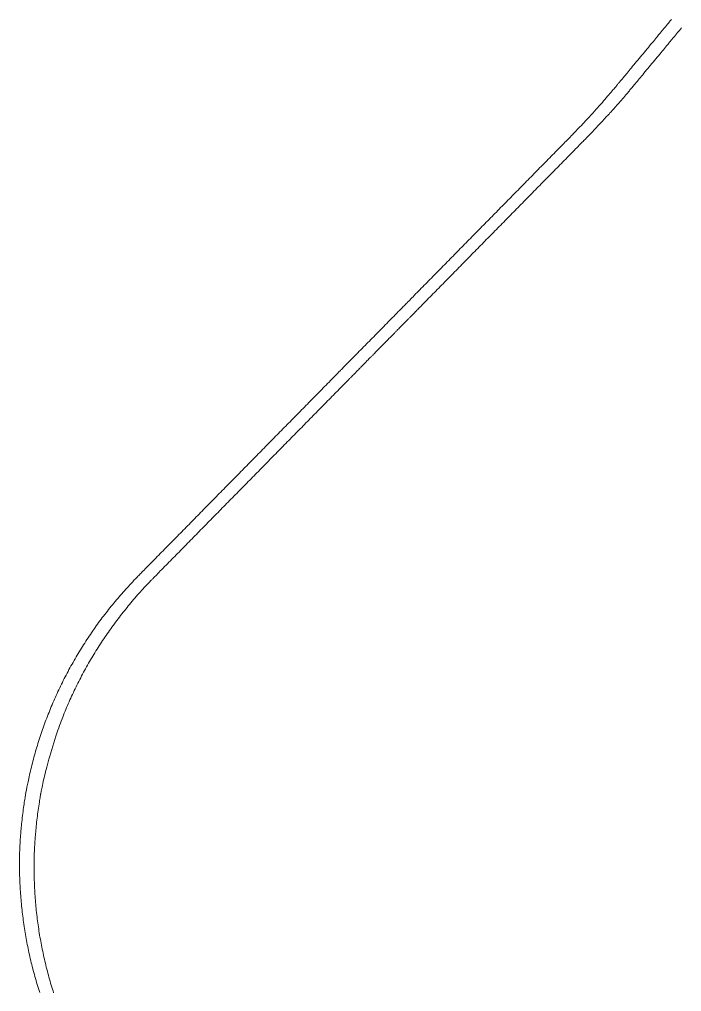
# Model space of a CAD drawing. Header units: millimetres. Extents: x 544 to 1348, y -1987 to 376.
# Drawn here: x 544 to 1348, y -806 to 376 of the extents above; entities that cross this region are included whole.
import ezdxf

# ---------------------------------------------------------------- set-up
doc = ezdxf.new("R2010")
doc.units = ezdxf.units.MM
doc.layers.add('Left', color=50, linetype='Continuous')
doc.layers.add('Right', color=112, linetype='Continuous')

msp = doc.modelspace()

# ---------------------------------------------------------------- linework, layer by layer
at = {"layer": 'Left', "lineweight": 20}
msp.add_polyline3d([(1348.5, 365.6, 180.8), (1347, 363.9, 180.8), (1345.8, 362.4, 180.8), (1344.8, 361.2, 180.8), (1344, 360.2, 180.8), (1343.3, 359.3, 180.8), (1342.6, 358.5, 180.8), (1342, 357.8, 180.8), (1341.4, 357.1, 180.8), (1340.8, 356.4, 180.8), (1340.2, 355.6, 180.8), (1339.5, 354.8, 180.8), (1338.9, 354, 180.8), (1338.2, 353.2, 180.8), (1337.5, 352.4, 180.8), (1336.9, 351.6, 180.8), (1336.2, 350.8, 180.8), (1335.6, 350.1, 180.8), (1335, 349.3, 180.8), (1334.3, 348.5, 180.8), (1333.6, 347.7, 180.8), (1332.9, 346.8, 180.8), (1332.1, 345.8, 180.8), (1331.2, 344.7, 180.8), (1330.1, 343.5, 180.8), (1329, 342.1, 180.8), (1327.7, 340.6, 180.8), (1326.4, 338.9, 180.8), (1325, 337.2, 180.8), (1323.5, 335.4, 180.8), (1321.9, 333.5, 180.7), (1320.4, 331.6, 180.7), (1318.8, 329.7, 180.7), (1317.2, 327.8, 180.7), (1315.6, 325.9, 180.6), (1314, 323.9, 180.6), (1312.4, 322, 180.6), (1310.8, 320.1, 180.6), (1309.2, 318.2, 180.5), (1307.6, 316.2, 180.5), (1306, 314.3, 180.5), (1304.4, 312.4, 180.4), (1302.8, 310.5, 180.4), (1301.3, 308.6, 180.3), (1299.8, 306.9, 180.3), (1298.4, 305.2, 180.2), (1297.1, 303.6, 180.2), (1295.9, 302.1, 180.2), (1294.8, 300.8, 180.1), (1293.9, 299.7, 180.1), (1293.1, 298.8, 180.1), (1292.5, 298, 180.1), (1291.9, 297.3, 180), (1291.4, 296.7, 180), (1291, 296.2, 180), (1290.6, 295.7, 180), (1290.3, 295.3, 180), (1290, 295, 180), (1289.7, 294.6, 180), (1289.4, 294.2, 179.9), (1289, 293.8, 179.9), (1288.7, 293.4, 179.9), (1288.3, 292.9, 179.9), (1287.8, 292.3, 179.9), (1287.2, 291.7, 179.9), (1286.6, 290.9, 179.8), (1285.8, 290, 179.8), (1285, 289, 179.8), (1284.1, 287.9, 179.7), (1283.1, 286.7, 179.7), (1282, 285.5, 179.7), (1280.8, 284.1, 179.6), (1279.5, 282.6, 179.6), (1278.2, 281, 179.5), (1276.8, 279.4, 179.5), (1275.3, 277.8, 179.4), (1273.9, 276.1, 179.4), (1272.5, 274.5, 179.3), (1271.1, 272.9, 179.2), (1269.8, 271.4, 179.2), (1268.6, 270, 179.2), (1267.5, 268.8, 179.1), (1266.5, 267.7, 179.1), (1265.6, 266.7, 179), (1264.8, 265.7, 179), (1263.9, 264.8, 179), (1263.2, 263.9, 178.9), (1262.4, 263, 178.9), (1261.5, 262.1, 178.9), (1260.7, 261.2, 178.9), (1259.8, 260.2, 178.8), (1258.8, 259.1, 178.8), (1257.7, 258, 178.7), (1256.6, 256.8, 178.7), (1255.4, 255.5, 178.7), (1254.1, 254.1, 178.6), (1252.8, 252.6, 178.6), (1251.3, 251, 178.5), (1249.7, 249.4, 178.5), (1248.1, 247.7, 178.4), (1246.5, 246, 178.3), (1245, 244.3, 178.3), (1243.4, 242.7, 178.2), (1241.9, 241.1, 178.2), (1240.5, 239.7, 178.1), (1239.3, 238.3, 178.1), (1238.1, 237.1, 178), (1237.1, 236, 178), (1236.1, 235, 178), (1235.1, 234, 177.9), (1234.2, 233.1, 177.9), (1233.4, 232.2, 177.9), (1232.5, 231.3, 177.8), (1231.6, 230.4, 177.8), (1230.7, 229.5, 177.8), (1229.7, 228.5, 177.7), (1228.8, 227.5, 177.7), (1227.7, 226.5, 177.7), (1226.6, 225.3, 177.6), (1225.4, 224.1, 177.6), (1224.1, 222.8, 177.5), (1222.7, 221.4, 177.5), (1221.2, 219.9, 177.4), (1219.7, 218.3, 177.4), (1218, 216.6, 177.3), (1216.4, 214.9, 177.3), (1214.7, 213.2, 177.2), (1212.9, 211.4, 177.1), (1211.2, 209.7, 177.1), (1209.4, 207.9, 177), (1207.7, 206.1, 176.9), (1205.9, 204.3, 176.9), (1204.1, 202.5, 176.8), (1202.4, 200.7, 176.8), (1200.6, 199, 176.7), (1198.9, 197.2, 176.6), (1197.1, 195.4, 176.6), (1195.4, 193.6, 176.5), (1193.6, 191.8, 176.4), (1191.9, 190.1, 176.4), (1190.1, 188.3, 176.3), (1188.4, 186.5, 176.3), (1186.6, 184.7, 176.2), (1184.9, 182.9, 176.1), (1183.1, 181.1, 176.1), (1181.4, 179.4, 176), (1179.6, 177.6, 175.9), (1177.8, 175.8, 175.9), (1176.1, 174, 175.8), (1174.3, 172.2, 175.8), (1172.6, 170.5, 175.7), (1170.8, 168.7, 175.6), (1169.1, 166.9, 175.6), (1167.3, 165.1, 175.5), (1165.6, 163.3, 175.4), (1163.8, 161.5, 175.4), (1162.1, 159.8, 175.3), (1160.3, 158, 175.3), (1158.6, 156.2, 175.2), (1156.8, 154.4, 175.1), (1155.1, 152.6, 175.1), (1153.3, 150.9, 175), (1151.5, 149.1, 174.9), (1149.8, 147.3, 174.9), (1148, 145.5, 174.8), (1146.3, 143.7, 174.8), (1144.5, 141.9, 174.7), (1142.8, 140.2, 174.6), (1141, 138.4, 174.6), (1139.3, 136.6, 174.5), (1137.5, 134.8, 174.4), (1135.8, 133, 174.4), (1134, 131.2, 174.3), (1132.3, 129.5, 174.3), (1130.5, 127.7, 174.2), (1128.7, 125.9, 174.1), (1127, 124.1, 174.1), (1125.2, 122.3, 174), (1123.5, 120.6, 173.9), (1121.7, 118.8, 173.9), (1120, 117, 173.8), (1118.2, 115.2, 173.8), (1116.5, 113.4, 173.7), (1114.7, 111.6, 173.6), (1113, 109.9, 173.6), (1111.2, 108.1, 173.5), (1109.5, 106.3, 173.4), (1107.7, 104.5, 173.4), (1106, 102.7, 173.3), (1104.2, 101, 173.3), (1102.4, 99.2, 173.2), (1100.7, 97.4, 173.1), (1098.9, 95.6, 173.1), (1097.2, 93.8, 173), (1095.4, 92, 172.9), (1093.7, 90.3, 172.9), (1091.9, 88.5, 172.8), (1090.2, 86.7, 172.8), (1088.4, 84.9, 172.7), (1086.7, 83.1, 172.6), (1084.9, 81.4, 172.6), (1083.2, 79.6, 172.5), (1081.4, 77.8, 172.4), (1079.7, 76, 172.4), (1077.9, 74.2, 172.3), (1076.1, 72.4, 172.3), (1074.4, 70.7, 172.2), (1072.6, 68.9, 172.1), (1070.9, 67.1, 172.1), (1069.1, 65.3, 172), (1067.4, 63.5, 171.9), (1065.6, 61.8, 171.9), (1063.9, 60, 171.8), (1062.1, 58.2, 171.8), (1060.4, 56.4, 171.7), (1058.6, 54.6, 171.6), (1056.9, 52.8, 171.6), (1055.1, 51.1, 171.5), (1053.3, 49.3, 171.4), (1051.6, 47.5, 171.4), (1049.8, 45.7, 171.3), (1048.1, 43.9, 171.3), (1046.3, 42.2, 171.2), (1044.6, 40.4, 171.1), (1042.8, 38.6, 171.1), (1041.1, 36.8, 171), (1039.3, 35, 170.9), (1037.6, 33.3, 170.9), (1036, 31.6, 170.8), (1034.4, 30, 170.8), (1032.9, 28.5, 170.7), (1031.5, 27, 170.7), (1030.1, 25.7, 170.6), (1028.9, 24.5, 170.6), (1027.9, 23.4, 170.5), (1026.9, 22.4, 170.5), (1025.9, 21.4, 170.5), (1025.1, 20.6, 170.4), (1024.3, 19.7, 170.4), (1023.4, 18.9, 170.4), (1022.6, 18.1, 170.4), (1021.8, 17.2, 170.3), (1021, 16.4, 170.3), (1020.2, 15.5, 170.3), (1019.4, 14.7, 170.2), (1018.6, 14, 170.2), (1017.9, 13.3, 170.2), (1017.3, 12.6, 170.2), (1016.7, 12.1, 170.1), (1016.3, 11.6, 170.1), (1015.9, 11.2, 170.1), (1015.5, 10.8, 170.1), (1015.1, 10.4, 170.1), (1014.7, 10, 170.1), (1014.2, 9.5, 170.1), (1013.5, 8.8, 170), (1012.7, 8, 170), (1011.8, 7, 170), (1010.7, 5.9, 170), (1009.5, 4.7, 169.9), (1008.2, 3.4, 169.9), (1007, 2.2, 169.9), (1005.8, 0.9, 169.8), (1004.7, -0.2, 169.8), (1003.7, -1.2, 169.8), (1002.9, -2, 169.7), (1002.3, -2.6, 169.7), (1001.7, -3.2, 169.7), (1001.2, -3.7, 169.7), (1000.7, -4.2, 169.7), (1000.2, -4.8, 169.7), (999.5, -5.4, 169.6), (998.7, -6.2, 169.6), (997.8, -7.2, 169.6), (996.6, -8.3, 169.6), (995.4, -9.6, 169.5), (994.2, -10.8, 169.5), (992.9, -12.1, 169.5), (991.7, -13.3, 169.5), (990.6, -14.4, 169.4), (989.7, -15.4, 169.4), (988.9, -16.2, 169.4), (988.2, -16.9, 169.4), (987.7, -17.4, 169.4), (987.2, -18, 169.3), (986.7, -18.5, 169.3), (986.1, -19, 169.3), (985.5, -19.7, 169.3), (984.7, -20.5, 169.3), (983.7, -21.5, 169.3), (982.6, -22.6, 169.3), (981.4, -23.8, 169.2), (980.2, -25.1, 169.2), (978.9, -26.4, 169.2), (977.7, -27.6, 169.2), (976.6, -28.7, 169.2), (975.6, -29.7, 169.1), (974.9, -30.5, 169.1), (974.2, -31.1, 169.1), (973.7, -31.7, 169.1), (973.2, -32.2, 169.1), (972.6, -32.7, 169.1), (972.1, -33.3, 169.1), (971.4, -33.9, 169.1), (970.7, -34.8, 169.1), (969.7, -35.7, 169), (968.6, -36.9, 169), (967.4, -38.1, 169), (966.1, -39.3, 169), (964.9, -40.6, 169), (963.7, -41.8, 169), (962.6, -43, 169), (961.6, -43.9, 168.9), (960.8, -44.7, 168.9), (960.2, -45.4, 168.9), (959.6, -46, 168.9), (959.1, -46.5, 168.9), (958.6, -47, 168.9), (958.1, -47.5, 168.9), (957.4, -48.2, 168.9), (956.6, -49, 168.9), (955.7, -50, 168.9), (954.6, -51.1, 168.9), (953.4, -52.3, 168.9), (952.2, -53.6, 168.9), (950.9, -54.8, 168.9), (949.7, -56, 168.8), (948.6, -57.1, 168.8), (947.7, -58.1, 168.8), (946.9, -58.9, 168.8), (946.2, -59.6, 168.8), (945.6, -60.2, 168.8), (945.1, -60.7, 168.8), (944.6, -61.2, 168.8), (944, -61.8, 168.8), (943.3, -62.5, 168.8), (942.5, -63.4, 168.8), (941.4, -64.5, 168.8), (940.2, -65.7, 168.8), (938.8, -67.1, 168.8), (937.3, -68.6, 168.8), (935.7, -70.2, 168.8), (934.1, -71.9, 168.8), (932.4, -73.7, 168.8), (930.6, -75.5, 168.8), (928.9, -77.2, 168.7), (927.1, -79, 168.7), (925.3, -80.8, 168.7), (923.6, -82.6, 168.7), (921.8, -84.4, 168.7), (920.1, -86.1, 168.7), (918.3, -87.9, 168.7), (916.6, -89.7, 168.7), (914.8, -91.5, 168.7), (913.1, -93.3, 168.7), (911.3, -95.1, 168.7), (909.6, -96.8, 168.7), (907.8, -98.6, 168.7), (906.1, -100.4, 168.6), (904.3, -102.2, 168.6), (902.5, -104, 168.6), (900.8, -105.7, 168.6), (899, -107.5, 168.6), (897.3, -109.3, 168.6), (895.5, -111.1, 168.6), (893.8, -112.9, 168.6), (892, -114.7, 168.6), (890.3, -116.4, 168.6), (888.5, -118.2, 168.6), (886.8, -120, 168.6), (885, -121.8, 168.6), (883.3, -123.6, 168.5), (881.5, -125.3, 168.5), (879.8, -127.1, 168.5), (878, -128.9, 168.5), (876.2, -130.7, 168.5), (874.5, -132.5, 168.5), (872.7, -134.3, 168.5), (871, -136, 168.5), (869.2, -137.8, 168.5), (867.5, -139.6, 168.5), (865.7, -141.4, 168.5), (864, -143.2, 168.5), (862.2, -144.9, 168.5), (860.5, -146.7, 168.5), (858.7, -148.5, 168.4), (857, -150.3, 168.4), (855.2, -152.1, 168.4), (853.5, -153.9, 168.4), (851.7, -155.6, 168.4), (849.9, -157.4, 168.4), (848.2, -159.2, 168.4), (846.4, -161, 168.4), (844.7, -162.8, 168.4), (842.9, -164.6, 168.4), (841.2, -166.3, 168.4), (839.4, -168.1, 168.4), (837.7, -169.9, 168.4), (835.9, -171.7, 168.3), (834.2, -173.5, 168.3), (832.4, -175.2, 168.3), (830.7, -177, 168.3), (828.9, -178.8, 168.3), (827.1, -180.6, 168.3), (825.4, -182.4, 168.3), (823.6, -184.2, 168.3), (821.9, -185.9, 168.3), (820.1, -187.7, 168.3), (818.4, -189.5, 168.3), (816.6, -191.3, 168.3), (814.9, -193.1, 168.3), (813.1, -194.8, 168.2), (811.4, -196.6, 168.2), (809.6, -198.4, 168.2), (807.9, -200.2, 168.2), (806.1, -202, 168.2), (804.4, -203.8, 168.2), (802.6, -205.5, 168.2), (800.8, -207.3, 168.2), (799.1, -209.1, 168.2), (797.3, -210.9, 168.2), (795.6, -212.7, 168.2), (793.8, -214.4, 168.2), (792.1, -216.2, 168.2), (790.3, -218, 168.2), (788.6, -219.8, 168.1), (786.8, -221.6, 168.1), (785.1, -223.4, 168.1), (783.3, -225.1, 168.1), (781.6, -226.9, 168.1), (779.8, -228.7, 168.1), (778, -230.5, 168.1), (776.3, -232.3, 168.1), (774.5, -234, 168.1), (772.8, -235.8, 168.1), (771, -237.6, 168.1), (769.3, -239.4, 168.1), (767.5, -241.2, 168.1), (765.8, -243, 168), (764, -244.7, 168), (762.3, -246.5, 168), (760.5, -248.3, 168), (758.8, -250.1, 168), (757, -251.9, 168), (755.3, -253.6, 168), (753.5, -255.4, 168), (751.7, -257.2, 168), (750, -259, 168), (748.2, -260.8, 168), (746.5, -262.6, 168), (744.7, -264.3, 168), (743, -266.1, 167.9), (741.2, -267.9, 167.9), (739.5, -269.7, 167.9), (737.7, -271.5, 167.9), (736, -273.2, 167.9), (734.2, -275, 167.9), (732.5, -276.8, 167.9), (730.7, -278.6, 167.9), (729, -280.4, 167.9), (727.2, -282.2, 167.9), (725.4, -283.9, 167.9), (723.7, -285.7, 167.9), (721.9, -287.5, 167.9), (720.2, -289.3, 167.9), (718.4, -291.1, 167.8), (716.7, -292.8, 167.8), (715, -294.5, 167.8), (713.4, -296.1, 167.8), (711.9, -297.7, 167.8), (710.6, -299.1, 167.8), (709.4, -300.3, 167.8), (708.3, -301.3, 167.8), (707.5, -302.2, 167.8), (706.8, -302.9, 167.8), (706.2, -303.5, 167.8), (705.7, -304.1, 167.8), (705.1, -304.6, 167.8), (704.6, -305.2, 167.8), (703.9, -305.9, 167.8), (703.1, -306.7, 167.8), (702.2, -307.7, 167.8), (701.1, -308.8, 167.8), (699.8, -310.2, 167.8), (698.5, -311.6, 167.8), (697, -313.2, 167.8), (695.5, -314.8, 167.7), (693.9, -316.5, 167.7), (692.3, -318.3, 167.7), (690.7, -320.1, 167.7), (689, -321.9, 167.7), (687.4, -323.7, 167.7), (685.8, -325.6, 167.7), (684.2, -327.5, 167.7), (682.5, -329.3, 167.7), (680.9, -331.2, 167.7), (679.3, -333.1, 167.7), (677.7, -335.1, 167.7), (676.1, -337, 167.7), (674.5, -338.9, 167.6), (672.9, -340.9, 167.6), (671.4, -342.8, 167.6), (669.8, -344.8, 167.6), (668.2, -346.7, 167.6), (666.7, -348.7, 167.6), (665.2, -350.7, 167.6), (663.7, -352.7, 167.6), (662.2, -354.6, 167.6), (660.7, -356.6, 167.6), (659.2, -358.7, 167.6), (657.7, -360.7, 167.6), (656.2, -362.7, 167.6), (654.8, -364.7, 167.6), (653.3, -366.8, 167.5), (651.9, -368.8, 167.5), (650.4, -370.9, 167.5), (649, -372.9, 167.5), (647.6, -375, 167.5), (646.2, -377.1, 167.5), (644.8, -379.1, 167.5), (643.5, -381.2, 167.5), (642.1, -383.3, 167.5), (640.7, -385.4, 167.5), (639.4, -387.5, 167.5), (638.1, -389.6, 167.5), (636.7, -391.8, 167.5), (635.4, -393.9, 167.4), (634.1, -396, 167.4), (632.8, -398.2, 167.4), (631.6, -400.3, 167.4), (630.3, -402.5, 167.4), (629, -404.6, 167.4), (627.8, -406.8, 167.4), (626.5, -408.9, 167.4), (625.3, -411.1, 167.4), (624.1, -413.3, 167.4), (622.9, -415.5, 167.4), (621.7, -417.7, 167.4), (620.5, -419.9, 167.4), (619.3, -422.1, 167.3), (618.2, -424.3, 167.3), (617, -426.5, 167.3), (615.9, -428.8, 167.3), (614.8, -431, 167.3), (613.7, -433.2, 167.3), (612.6, -435.5, 167.3), (611.5, -437.7, 167.3), (610.4, -440, 167.3), (609.3, -442.2, 167.3), (608.2, -444.5, 167.3), (607.2, -446.8, 167.3), (606.2, -449, 167.3), (605.1, -451.3, 167.3), (604.1, -453.6, 167.2), (603.1, -455.9, 167.2), (602.1, -458.2, 167.2), (601.1, -460.5, 167.2), (600.2, -462.8, 167.2), (599.2, -465.1, 167.2), (598.3, -467.4, 167.2), (597.3, -469.7, 167.2), (596.4, -472.1, 167.2), (595.5, -474.4, 167.2), (594.6, -476.9, 167.2), (593.6, -479.4, 167.2), (592.6, -482.2, 167.2), (591.6, -485.1, 167.1), (590.5, -488.2, 167.1), (589.4, -491.6, 167.1), (588.2, -495.3, 167.1), (586.9, -499.2, 167.1), (585.6, -503.3, 167.1), (584.3, -507.4, 167.1), (583.1, -511.5, 167.1), (581.8, -515.6, 167), (580.6, -519.6, 167), (579.6, -523.3, 167), (578.6, -526.7, 167), (577.7, -529.9, 167), (576.9, -532.9, 167), (576.2, -535.7, 167), (575.5, -538.3, 167), (574.9, -540.9, 167), (574.3, -543.4, 167), (573.8, -545.8, 167), (573.2, -548.2, 166.9), (572.7, -550.6, 166.9), (572.2, -553, 166.9), (571.7, -555.2, 166.9), (571.3, -557.2, 166.9), (570.9, -559.1, 166.9), (570.6, -560.7, 166.9), (570.3, -562.1, 166.9), (570.1, -563.2, 166.9), (569.9, -564.1, 166.9), (569.8, -564.8, 166.9), (569.6, -565.4, 166.9), (569.5, -566, 166.9), (569.4, -566.7, 166.9), (569.3, -567.6, 166.9), (569.1, -568.7, 166.9), (568.9, -570.1, 166.9), (568.6, -571.7, 166.9), (568.3, -573.6, 166.9), (568, -575.7, 166.9), (567.6, -577.9, 166.9), (567.3, -580.2, 166.8), (566.9, -582.7, 166.8), (566.6, -585.1, 166.8), (566.2, -587.6, 166.8), (565.9, -590.1, 166.8), (565.6, -592.6, 166.8), (565.3, -595, 166.8), (565, -597.5, 166.8), (564.7, -599.9, 166.8), (564.4, -602.4, 166.8), (564.2, -604.8, 166.8), (563.9, -607.2, 166.8), (563.7, -609.5, 166.8), (563.5, -611.7, 166.8), (563.3, -613.9, 166.7), (563.1, -615.9, 166.7), (563, -617.6, 166.7), (562.8, -619.2, 166.7), (562.7, -620.5, 166.7), (562.7, -621.6, 166.7), (562.6, -622.4, 166.7), (562.5, -622.9, 166.7), (562.5, -623.3, 166.7), (562.5, -623.6, 166.7), (562.5, -623.8, 166.7), (562.5, -623.9, 166.7), (562.5, -624, 166.7), (562.5, -624.1, 166.7), (562.4, -624.2, 166.7), (562.4, -624.4, 166.7), (562.4, -624.6, 166.7), (562.4, -625, 166.7), (562.4, -625.5, 166.7), (562.3, -626.2, 166.7), (562.3, -627, 166.7), (562.3, -628, 166.7), (562.2, -629.2, 166.7), (562.1, -630.5, 166.7), (562.1, -631.8, 166.7), (562, -633.2, 166.7), (562, -634.6, 166.7), (561.9, -635.9, 166.7), (561.8, -637.2, 166.7), (561.8, -638.3, 166.7), (561.8, -639.3, 166.7), (561.7, -640.2, 166.7), (561.7, -640.9, 166.7), (561.7, -641.6, 166.7), (561.7, -642.2, 166.7), (561.6, -642.7, 166.7), (561.6, -643.1, 166.7), (561.6, -643.5, 166.7), (561.6, -643.8, 166.7), (561.6, -644.1, 166.7), (561.6, -644.4, 166.7), (561.6, -644.8, 166.7), (561.6, -645.1, 166.7), (561.6, -645.6, 166.7), (561.6, -646.2, 166.7), (561.6, -646.8, 166.7), (561.6, -647.6, 166.7), (561.5, -648.5, 166.7), (561.5, -649.4, 166.7), (561.5, -650.5, 166.7), (561.5, -651.6, 166.7), (561.5, -652.8, 166.7), (561.5, -654, 166.7), (561.5, -655.3, 166.7), (561.5, -656.6, 166.7), (561.5, -658, 166.7), (561.5, -659.5, 166.7), (561.6, -661, 166.7), (561.6, -662.7, 166.7), (561.6, -664.4, 166.7), (561.7, -666.3, 166.8), (561.7, -668.4, 166.8), (561.8, -670.5, 166.8), (561.9, -672.7, 166.8), (562, -675.1, 166.8), (562.1, -677.5, 166.8), (562.2, -679.9, 166.8), (562.3, -682.4, 166.8), (562.5, -684.9, 166.8), (562.6, -687.4, 166.8), (562.8, -689.9, 166.8), (563, -692.3, 166.8), (563.2, -694.8, 166.8), (563.4, -697.3, 166.8), (563.6, -699.8, 166.9), (563.8, -702.3, 166.9), (564.1, -704.8, 166.9), (564.3, -707.3, 166.9), (564.6, -709.8, 166.9), (564.9, -712.3, 166.9), (565.2, -714.7, 166.9), (565.5, -717.2, 166.9), (565.8, -719.7, 166.9), (566.1, -722.2, 166.9), (566.4, -724.6, 166.9), (566.8, -727.1, 166.9), (567.2, -729.6, 166.9), (567.5, -732.1, 167), (567.9, -734.5, 167), (568.3, -737, 167), (568.7, -739.5, 167), (569.2, -741.9, 167), (569.6, -744.4, 167), (570.1, -746.8, 167), (570.5, -749.3, 167), (571, -751.8, 167), (571.5, -754.2, 167), (572, -756.7, 167), (572.5, -759.1, 167), (573, -761.5, 167), (573.6, -764, 167.1), (574.1, -766.4, 167.1), (574.7, -768.9, 167.1), (575.3, -771.3, 167.1), (575.8, -773.7, 167.1), (576.4, -776.2, 167.1), (577, -778.6, 167.1), (577.7, -781, 167.1), (578.3, -783.4, 167.1), (578.9, -785.8, 167.1), (579.6, -788.2, 167.1), (580.3, -790.6, 167.1), (581, -793.1, 167.1), (581.7, -795.5, 167.1), (582.4, -797.8, 167.2), (583.1, -800.2, 167.2), (583.8, -802.6, 167.2), (584.6, -805, 167.2), (585.3, -807.4, 167.2)], dxfattribs=at)
at = {"layer": 'Right', "lineweight": 20}
msp.add_polyline3d([(1336.2, 375.7, 180.8), (1334.8, 374, 180.8), (1333.6, 372.5, 180.8), (1332.6, 371.3, 180.8), (1331.7, 370.3, 180.8), (1331, 369.4, 180.8), (1330.4, 368.7, 180.8), (1329.8, 368, 180.8), (1329.2, 367.3, 180.8), (1328.6, 366.5, 180.8), (1328, 365.8, 180.8), (1327.3, 365, 180.8), (1326.6, 364.2, 180.8), (1326, 363.4, 180.8), (1325.3, 362.6, 180.8), (1324.6, 361.8, 180.8), (1324, 361, 180.8), (1323.4, 360.2, 180.8), (1322.7, 359.4, 180.8), (1322.1, 358.6, 180.8), (1321.4, 357.8, 180.8), (1320.6, 356.9, 180.8), (1319.8, 355.9, 180.8), (1318.9, 354.8, 180.8), (1317.9, 353.6, 180.8), (1316.8, 352.2, 180.8), (1315.5, 350.7, 180.8), (1314.2, 349.1, 180.8), (1312.7, 347.4, 180.8), (1311.2, 345.6, 180.8), (1309.7, 343.7, 180.7), (1308.1, 341.8, 180.7), (1306.5, 339.9, 180.7), (1304.9, 337.9, 180.7), (1303.3, 336, 180.6), (1301.7, 334.1, 180.6), (1300.1, 332.2, 180.6), (1298.5, 330.2, 180.6), (1296.9, 328.3, 180.5), (1295.4, 326.4, 180.5), (1293.8, 324.5, 180.5), (1292.2, 322.5, 180.4), (1290.6, 320.6, 180.4), (1289, 318.8, 180.3), (1287.5, 317, 180.3), (1286.1, 315.2, 180.2), (1284.7, 313.6, 180.2), (1283.5, 312, 180.2), (1282.3, 310.6, 180.1), (1281.2, 309.3, 180.1), (1280.3, 308.2, 180.1), (1279.4, 307.1, 180), (1278.6, 306.2, 180), (1277.9, 305.3, 180), (1277.2, 304.5, 180), (1276.6, 303.7, 179.9), (1275.9, 302.9, 179.9), (1275.3, 302.2, 179.9), (1274.7, 301.4, 179.9), (1274, 300.7, 179.8), (1273.4, 299.9, 179.8), (1272.8, 299.2, 179.8), (1272.3, 298.5, 179.8), (1271.7, 297.9, 179.7), (1271.2, 297.3, 179.7), (1270.8, 296.7, 179.7), (1270.3, 296.2, 179.7), (1269.9, 295.6, 179.7), (1269.4, 295, 179.6), (1268.8, 294.3, 179.6), (1268.2, 293.6, 179.6), (1267.4, 292.7, 179.6), (1266.5, 291.6, 179.5), (1265.5, 290.4, 179.5), (1264.3, 289, 179.5), (1263, 287.5, 179.4), (1261.5, 285.8, 179.3), (1260.1, 284.1, 179.3), (1258.5, 282.3, 179.2), (1256.9, 280.5, 179.2), (1255.3, 278.6, 179.1), (1253.8, 276.8, 179), (1252.2, 275, 179), (1250.7, 273.3, 178.9), (1249.3, 271.7, 178.9), (1247.9, 270.2, 178.8), (1246.7, 268.8, 178.8), (1245.6, 267.6, 178.7), (1244.7, 266.5, 178.7), (1244, 265.7, 178.7), (1243.4, 265, 178.7), (1242.8, 264.4, 178.6), (1242.4, 263.9, 178.6), (1241.9, 263.3, 178.6), (1241.3, 262.7, 178.6), (1240.7, 262, 178.6), (1239.9, 261.2, 178.5), (1238.9, 260.1, 178.5), (1237.7, 258.8, 178.4), (1236.4, 257.4, 178.4), (1234.9, 255.8, 178.3), (1233.4, 254.2, 178.3), (1231.8, 252.4, 178.2), (1230.1, 250.6, 178.2), (1228.4, 248.8, 178.1), (1226.7, 247, 178), (1225, 245.2, 178), (1223.3, 243.5, 177.9), (1221.8, 241.9, 177.9), (1220.3, 240.3, 177.8), (1218.9, 238.9, 177.8), (1217.7, 237.6, 177.7), (1216.7, 236.6, 177.7), (1215.8, 235.7, 177.6), (1215.1, 235, 177.6), (1214.5, 234.3, 177.6), (1214, 233.8, 177.6), (1213.5, 233.2, 177.6), (1212.9, 232.7, 177.5), (1212.2, 232, 177.5), (1211.4, 231.2, 177.5), (1210.5, 230.2, 177.5), (1209.3, 229.1, 177.4), (1208.1, 227.8, 177.4), (1206.7, 226.4, 177.3), (1205.2, 224.8, 177.3), (1203.6, 223.2, 177.2), (1202, 221.6, 177.2), (1200.3, 219.9, 177.1), (1198.7, 218.2, 177), (1197, 216.5, 177), (1195.2, 214.7, 176.9), (1193.5, 213, 176.9), (1191.8, 211.2, 176.8), (1190, 209.4, 176.7), (1188.3, 207.6, 176.7), (1186.5, 205.8, 176.6), (1184.8, 204.1, 176.5), (1183, 202.3, 176.5), (1181.3, 200.5, 176.4), (1179.5, 198.7, 176.4), (1177.7, 196.9, 176.3), (1176, 195.2, 176.2), (1174.2, 193.4, 176.2), (1172.5, 191.6, 176.1), (1170.7, 189.8, 176), (1169, 188, 176), (1167.2, 186.2, 175.9), (1165.5, 184.5, 175.9), (1163.7, 182.7, 175.8), (1162, 180.9, 175.7), (1160.2, 179.1, 175.7), (1158.5, 177.3, 175.6), (1156.7, 175.6, 175.5), (1155, 173.8, 175.5), (1153.2, 172, 175.4), (1151.4, 170.2, 175.4), (1149.7, 168.4, 175.3), (1147.9, 166.6, 175.2), (1146.2, 164.9, 175.2), (1144.4, 163.1, 175.1), (1142.7, 161.3, 175), (1140.9, 159.5, 175), (1139.2, 157.7, 174.9), (1137.4, 156, 174.9), (1135.7, 154.2, 174.8), (1133.9, 152.4, 174.7), (1132.2, 150.6, 174.7), (1130.4, 148.8, 174.6), (1128.6, 147, 174.5), (1126.9, 145.3, 174.5), (1125.1, 143.5, 174.4), (1123.4, 141.7, 174.4), (1121.6, 139.9, 174.3), (1119.9, 138.1, 174.2), (1118.1, 136.4, 174.2), (1116.4, 134.6, 174.1), (1114.6, 132.8, 174), (1112.9, 131, 174), (1111.1, 129.2, 173.9), (1109.4, 127.4, 173.9), (1107.6, 125.7, 173.8), (1105.9, 123.9, 173.7), (1104.1, 122.1, 173.7), (1102.3, 120.3, 173.6), (1100.6, 118.5, 173.5), (1098.8, 116.8, 173.5), (1097.1, 115, 173.4), (1095.3, 113.2, 173.4), (1093.6, 111.4, 173.3), (1091.8, 109.6, 173.2), (1090.1, 107.8, 173.2), (1088.3, 106.1, 173.1), (1086.6, 104.3, 173), (1084.8, 102.5, 173), (1083.1, 100.7, 172.9), (1081.3, 98.9, 172.9), (1079.6, 97.2, 172.8), (1077.8, 95.4, 172.7), (1076, 93.6, 172.7), (1074.3, 91.8, 172.6), (1072.5, 90, 172.5), (1070.8, 88.2, 172.5), (1069, 86.5, 172.4), (1067.3, 84.7, 172.4), (1065.5, 82.9, 172.3), (1063.8, 81.1, 172.2), (1062, 79.3, 172.2), (1060.3, 77.6, 172.1), (1058.5, 75.8, 172), (1056.8, 74, 172), (1055, 72.2, 171.9), (1053.2, 70.4, 171.9), (1051.5, 68.6, 171.8), (1049.7, 66.9, 171.7), (1048, 65.1, 171.7), (1046.2, 63.3, 171.6), (1044.5, 61.5, 171.5), (1042.7, 59.7, 171.5), (1041, 57.9, 171.4), (1039.2, 56.2, 171.4), (1037.5, 54.4, 171.3), (1035.7, 52.6, 171.2), (1034, 50.8, 171.2), (1032.2, 49, 171.1), (1030.5, 47.3, 171), (1028.7, 45.5, 171), (1027, 43.8, 170.9), (1025.3, 42.1, 170.9), (1023.7, 40.4, 170.8), (1022.2, 38.8, 170.7), (1020.7, 37.4, 170.7), (1019.3, 36, 170.6), (1018.1, 34.7, 170.6), (1016.9, 33.5, 170.6), (1015.8, 32.4, 170.5), (1014.8, 31.4, 170.5), (1013.8, 30.4, 170.4), (1012.9, 29.4, 170.4), (1012, 28.5, 170.4), (1011.2, 27.6, 170.4), (1010.3, 26.8, 170.3), (1009.4, 25.8, 170.3), (1008.5, 24.9, 170.3), (1007.5, 23.9, 170.2), (1006.5, 22.9, 170.2), (1005.4, 21.8, 170.2), (1004.2, 20.6, 170.1), (1003, 19.3, 170.1), (1001.6, 17.9, 170), (1000.1, 16.5, 170), (998.6, 14.9, 169.9), (997, 13.3, 169.9), (995.3, 11.6, 169.9), (993.6, 9.8, 169.8), (991.9, 8.1, 169.8), (990.1, 6.3, 169.7), (988.4, 4.5, 169.7), (986.6, 2.7, 169.6), (984.9, 0.9, 169.6), (983.1, -0.9, 169.5), (981.4, -2.6, 169.5), (979.6, -4.4, 169.4), (977.8, -6.2, 169.4), (976.1, -8, 169.4), (974.3, -9.8, 169.3), (972.6, -11.5, 169.3), (970.8, -13.3, 169.3), (969.1, -15.1, 169.2), (967.3, -16.9, 169.2), (965.6, -18.7, 169.2), (963.8, -20.5, 169.1), (962.1, -22.2, 169.1), (960.3, -24, 169.1), (958.6, -25.8, 169.1), (956.8, -27.6, 169), (955.1, -29.4, 169), (953.3, -31.1, 169), (951.5, -32.9, 169), (949.8, -34.7, 168.9), (948, -36.5, 168.9), (946.3, -38.3, 168.9), (944.6, -40, 168.9), (942.9, -41.7, 168.9), (941.3, -43.3, 168.9), (939.8, -44.8, 168.9), (938.5, -46.2, 168.8), (937.3, -47.4, 168.8), (936.3, -48.4, 168.8), (935.6, -49.2, 168.8), (935, -49.8, 168.8), (934.5, -50.3, 168.8), (934, -50.8, 168.8), (933.6, -51.2, 168.8), (933.1, -51.7, 168.8), (932.4, -52.3, 168.8), (931.7, -53.1, 168.8), (930.7, -54.1, 168.8), (929.5, -55.3, 168.8), (928.2, -56.7, 168.8), (926.7, -58.2, 168.8), (925.1, -59.8, 168.8), (923.4, -61.5, 168.8), (921.7, -63.2, 168.8), (920, -65, 168.8), (918.2, -66.8, 168.7), (916.5, -68.6, 168.7), (914.7, -70.4, 168.7), (913, -72.1, 168.7), (911.2, -73.9, 168.7), (909.5, -75.7, 168.7), (907.7, -77.5, 168.7), (906, -79.3, 168.7), (904.2, -81, 168.7), (902.4, -82.8, 168.7), (900.7, -84.6, 168.7), (898.9, -86.4, 168.7), (897.2, -88.2, 168.7), (895.4, -90, 168.6), (893.7, -91.7, 168.6), (891.9, -93.5, 168.6), (890.2, -95.3, 168.6), (888.4, -97.1, 168.6), (886.7, -98.9, 168.6), (884.9, -100.6, 168.6), (883.2, -102.4, 168.6), (881.4, -104.2, 168.6), (879.7, -106, 168.6), (877.9, -107.8, 168.6), (876.1, -109.6, 168.6), (874.4, -111.3, 168.6), (872.6, -113.1, 168.6), (870.9, -114.9, 168.5), (869.1, -116.7, 168.5), (867.4, -118.5, 168.5), (865.6, -120.2, 168.5), (863.9, -122, 168.5), (862.1, -123.8, 168.5), (860.4, -125.6, 168.5), (858.6, -127.4, 168.5), (856.9, -129.2, 168.5), (855.1, -130.9, 168.5), (853.4, -132.7, 168.5), (851.6, -134.5, 168.5), (849.8, -136.3, 168.5), (848.1, -138.1, 168.4), (846.3, -139.8, 168.4), (844.6, -141.6, 168.4), (842.8, -143.4, 168.4), (841.1, -145.2, 168.4), (839.3, -147, 168.4), (837.6, -148.8, 168.4), (835.8, -150.5, 168.4), (834.1, -152.3, 168.4), (832.3, -154.1, 168.4), (830.6, -155.9, 168.4), (828.8, -157.7, 168.4), (827, -159.4, 168.4), (825.3, -161.2, 168.3), (823.5, -163, 168.3), (821.8, -164.8, 168.3), (820, -166.6, 168.3), (818.3, -168.4, 168.3), (816.5, -170.1, 168.3), (814.8, -171.9, 168.3), (813, -173.7, 168.3), (811.3, -175.5, 168.3), (809.5, -177.3, 168.3), (807.8, -179, 168.3), (806, -180.8, 168.3), (804.3, -182.6, 168.3), (802.5, -184.4, 168.3), (800.7, -186.2, 168.2), (799, -188, 168.2), (797.2, -189.7, 168.2), (795.5, -191.5, 168.2), (793.7, -193.3, 168.2), (792, -195.1, 168.2), (790.2, -196.9, 168.2), (788.5, -198.6, 168.2), (786.7, -200.4, 168.2), (785, -202.2, 168.2), (783.2, -204, 168.2), (781.5, -205.8, 168.2), (779.7, -207.6, 168.2), (778, -209.3, 168.1), (776.2, -211.1, 168.1), (774.4, -212.9, 168.1), (772.7, -214.7, 168.1), (770.9, -216.5, 168.1), (769.2, -218.2, 168.1), (767.4, -220, 168.1), (765.7, -221.8, 168.1), (763.9, -223.6, 168.1), (762.2, -225.4, 168.1), (760.4, -227.2, 168.1), (758.7, -228.9, 168.1), (756.9, -230.7, 168.1), (755.2, -232.5, 168), (753.4, -234.3, 168), (751.6, -236.1, 168), (749.9, -237.9, 168), (748.1, -239.6, 168), (746.4, -241.4, 168), (744.6, -243.2, 168), (742.9, -245, 168), (741.1, -246.8, 168), (739.4, -248.5, 168), (737.6, -250.3, 168), (735.9, -252.1, 168), (734.1, -253.9, 168), (732.4, -255.7, 168), (730.6, -257.5, 167.9), (728.9, -259.2, 167.9), (727.1, -261, 167.9), (725.3, -262.8, 167.9), (723.6, -264.6, 167.9), (721.8, -266.4, 167.9), (720.1, -268.1, 167.9), (718.3, -269.9, 167.9), (716.6, -271.7, 167.9), (714.8, -273.5, 167.9), (713.1, -275.3, 167.9), (711.3, -277.1, 167.9), (709.6, -278.8, 167.9), (707.8, -280.6, 167.8), (706.1, -282.4, 167.8), (704.4, -284.1, 167.8), (702.7, -285.8, 167.8), (701, -287.5, 167.8), (699.5, -289.1, 167.8), (697.9, -290.6, 167.8), (696.5, -292.1, 167.8), (695.2, -293.5, 167.8), (693.9, -294.7, 167.8), (692.7, -295.9, 167.8), (691.6, -297.1, 167.8), (690.6, -298.1, 167.8), (689.6, -299.1, 167.8), (688.7, -300.1, 167.8), (687.8, -301, 167.8), (686.9, -301.9, 167.8), (686.1, -302.7, 167.8), (685.2, -303.6, 167.7), (684.4, -304.5, 167.7), (683.4, -305.5, 167.7), (682.5, -306.5, 167.7), (681.4, -307.6, 167.7), (680.3, -308.9, 167.7), (679, -310.2, 167.7), (677.6, -311.7, 167.7), (676.2, -313.3, 167.7), (674.7, -315, 167.7), (673.1, -316.7, 167.7), (671.5, -318.5, 167.7), (669.8, -320.4, 167.7), (668.2, -322.2, 167.7), (666.5, -324.1, 167.7), (664.9, -326, 167.7), (663.3, -327.9, 167.7), (661.6, -329.8, 167.6), (660, -331.7, 167.6), (658.4, -333.7, 167.6), (656.9, -335.6, 167.6), (655.3, -337.5, 167.6), (653.7, -339.5, 167.6), (652.1, -341.4, 167.6), (650.6, -343.4, 167.6), (649.1, -345.4, 167.6), (647.5, -347.3, 167.6), (646, -349.3, 167.6), (644.5, -351.3, 167.6), (643, -353.3, 167.6), (641.5, -355.3, 167.5), (640, -357.3, 167.5), (638.6, -359.4, 167.5), (637.1, -361.4, 167.5), (635.7, -363.4, 167.5), (634.2, -365.5, 167.5), (632.8, -367.5, 167.5), (631.4, -369.6, 167.5), (630, -371.6, 167.5), (628.6, -373.7, 167.5), (627.2, -375.8, 167.5), (625.8, -377.9, 167.5), (624.4, -380, 167.5), (623.1, -382.1, 167.4), (621.7, -384.2, 167.4), (620.4, -386.3, 167.4), (619.1, -388.4, 167.4), (617.8, -390.5, 167.4), (616.5, -392.7, 167.4), (615.2, -394.8, 167.4), (613.9, -397, 167.4), (612.6, -399.1, 167.4), (611.4, -401.3, 167.4), (610.1, -403.4, 167.4), (608.9, -405.6, 167.4), (607.7, -407.8, 167.4), (606.4, -410, 167.4), (605.2, -412.2, 167.3), (604, -414.4, 167.3), (602.9, -416.6, 167.3), (601.7, -418.8, 167.3), (600.5, -421, 167.3), (599.4, -423.2, 167.3), (598.2, -425.4, 167.3), (597.1, -427.7, 167.3), (596, -429.9, 167.3), (594.9, -432.1, 167.3), (593.8, -434.4, 167.3), (592.7, -436.6, 167.3), (591.6, -438.9, 167.3), (590.6, -441.1, 167.2), (589.5, -443.4, 167.2), (588.5, -445.7, 167.2), (587.5, -448, 167.2), (586.5, -450.3, 167.2), (585.4, -452.5, 167.2), (584.5, -454.8, 167.2), (583.5, -457.1, 167.2), (582.5, -459.4, 167.2), (581.5, -461.7, 167.2), (580.6, -464.1, 167.2), (579.7, -466.4, 167.2), (578.7, -468.7, 167.2), (577.8, -471, 167.1), (576.9, -473.4, 167.1), (576, -475.7, 167.1), (575.2, -478, 167.1), (574.3, -480.4, 167.1), (573.5, -482.7, 167.1), (572.6, -485.1, 167.1), (571.8, -487.4, 167.1), (571, -489.8, 167.1), (570.2, -492.2, 167.1), (569.4, -494.5, 167.1), (568.6, -496.9, 167.1), (567.8, -499.3, 167.1), (567.1, -501.7, 167.1), (566.3, -504.1, 167), (565.6, -506.5, 167), (564.9, -508.8, 167), (564.1, -511.2, 167), (563.4, -513.6, 167), (562.8, -516, 167), (562.1, -518.5, 167), (561.4, -520.9, 167), (560.8, -523.3, 167), (560.1, -525.7, 167), (559.5, -528.1, 167), (558.9, -530.5, 167), (558.3, -533, 167), (557.7, -535.4, 166.9), (557.1, -537.8, 166.9), (556.6, -540.2, 166.9), (556, -542.5, 166.9), (555.5, -544.7, 166.9), (555.1, -546.9, 166.9), (554.6, -548.9, 166.9), (554.2, -550.8, 166.9), (553.8, -552.6, 166.9), (553.5, -554.2, 166.9), (553.2, -555.7, 166.9), (552.9, -557.1, 166.9), (552.6, -558.4, 166.9), (552.4, -559.7, 166.9), (552.2, -561, 166.9), (551.9, -562.2, 166.9), (551.7, -563.4, 166.9), (551.5, -564.7, 166.9), (551.3, -566, 166.9), (551, -567.3, 166.8), (550.8, -568.8, 166.8), (550.6, -570.3, 166.8), (550.3, -572, 166.8), (550, -573.8, 166.8), (549.7, -575.7, 166.8), (549.4, -577.8, 166.8), (549.1, -579.9, 166.8), (548.8, -582.2, 166.8), (548.5, -584.6, 166.8), (548.1, -587, 166.8), (547.8, -589.5, 166.8), (547.5, -591.9, 166.8), (547.2, -594.4, 166.8), (547, -596.9, 166.8), (546.7, -599.3, 166.8), (546.4, -601.7, 166.7), (546.2, -604, 166.7), (546, -606.2, 166.7), (545.8, -608.4, 166.7), (545.6, -610.4, 166.7), (545.4, -612.2, 166.7), (545.3, -614, 166.7), (545.1, -615.6, 166.7), (545, -617.2, 166.7), (544.9, -618.6, 166.7), (544.8, -620, 166.7), (544.7, -621.3, 166.7), (544.7, -622.6, 166.7), (544.6, -623.8, 166.7), (544.5, -625, 166.7), (544.5, -626.2, 166.7), (544.4, -627.3, 166.7), (544.3, -628.4, 166.7), (544.3, -629.4, 166.7), (544.3, -630.4, 166.7), (544.2, -631.3, 166.7), (544.2, -632.3, 166.7), (544.1, -633.2, 166.7), (544.1, -634.1, 166.7), (544.1, -635, 166.7), (544, -635.9, 166.7), (544, -637, 166.7), (544, -638, 166.7), (544, -639.2, 166.7), (543.9, -640.5, 166.7), (543.9, -641.9, 166.7), (543.9, -643.3, 166.7), (543.9, -644.8, 166.7), (543.8, -646.2, 166.7), (543.8, -647.5, 166.7), (543.8, -648.6, 166.7), (543.8, -649.7, 166.7), (543.8, -650.5, 166.7), (543.8, -651.2, 166.7), (543.8, -651.9, 166.7), (543.8, -652.5, 166.7), (543.8, -653.1, 166.7), (543.8, -653.9, 166.7), (543.8, -654.8, 166.7), (543.8, -655.9, 166.7), (543.9, -657.3, 166.7), (543.9, -658.9, 166.7), (543.9, -660.7, 166.7), (544, -662.8, 166.7), (544, -664.9, 166.7), (544.1, -667.2, 166.7), (544.2, -669.6, 166.7), (544.3, -672, 166.7), (544.4, -674.4, 166.7), (544.5, -676.8, 166.8), (544.6, -679.3, 166.8), (544.8, -681.8, 166.8), (544.9, -684.2, 166.8), (545.1, -686.7, 166.8), (545.3, -689.2, 166.8), (545.5, -691.7, 166.8), (545.7, -694.2, 166.8), (545.9, -696.7, 166.8), (546.1, -699.2, 166.8), (546.4, -701.7, 166.8), (546.6, -704.2, 166.8), (546.9, -706.6, 166.8), (547.2, -709.1, 166.8), (547.5, -711.6, 166.9), (547.8, -714.1, 166.9), (548.1, -716.6, 166.9), (548.4, -719, 166.9), (548.7, -721.5, 166.9), (549.1, -724, 166.9), (549.5, -726.5, 166.9), (549.8, -728.9, 166.9), (550.2, -731.4, 166.9), (550.6, -733.9, 166.9), (551, -736.3, 166.9), (551.5, -738.8, 166.9), (551.9, -741.3, 166.9), (552.4, -743.7, 167), (552.8, -746.2, 167), (553.3, -748.6, 167), (553.8, -751.1, 167), (554.3, -753.5, 167), (554.8, -756, 167), (555.3, -758.4, 167), (555.9, -760.9, 167), (556.4, -763.3, 167), (557, -765.7, 167), (557.6, -768.2, 167), (558.1, -770.6, 167), (558.7, -773, 167), (559.4, -775.4, 167.1), (560, -777.9, 167.1), (560.6, -780.3, 167.1), (561.3, -782.7, 167.1), (561.9, -785.1, 167.1), (562.6, -787.5, 167.1), (563.3, -789.9, 167.1), (564, -792.3, 167.1), (564.7, -794.7, 167.1), (565.4, -797.1, 167.1), (566.1, -799.5, 167.1), (566.9, -801.9, 167.1), (567.6, -804.3, 167.1), (568.4, -806.7, 167.1)], dxfattribs=at)

doc.saveas('drawing.dxf')
